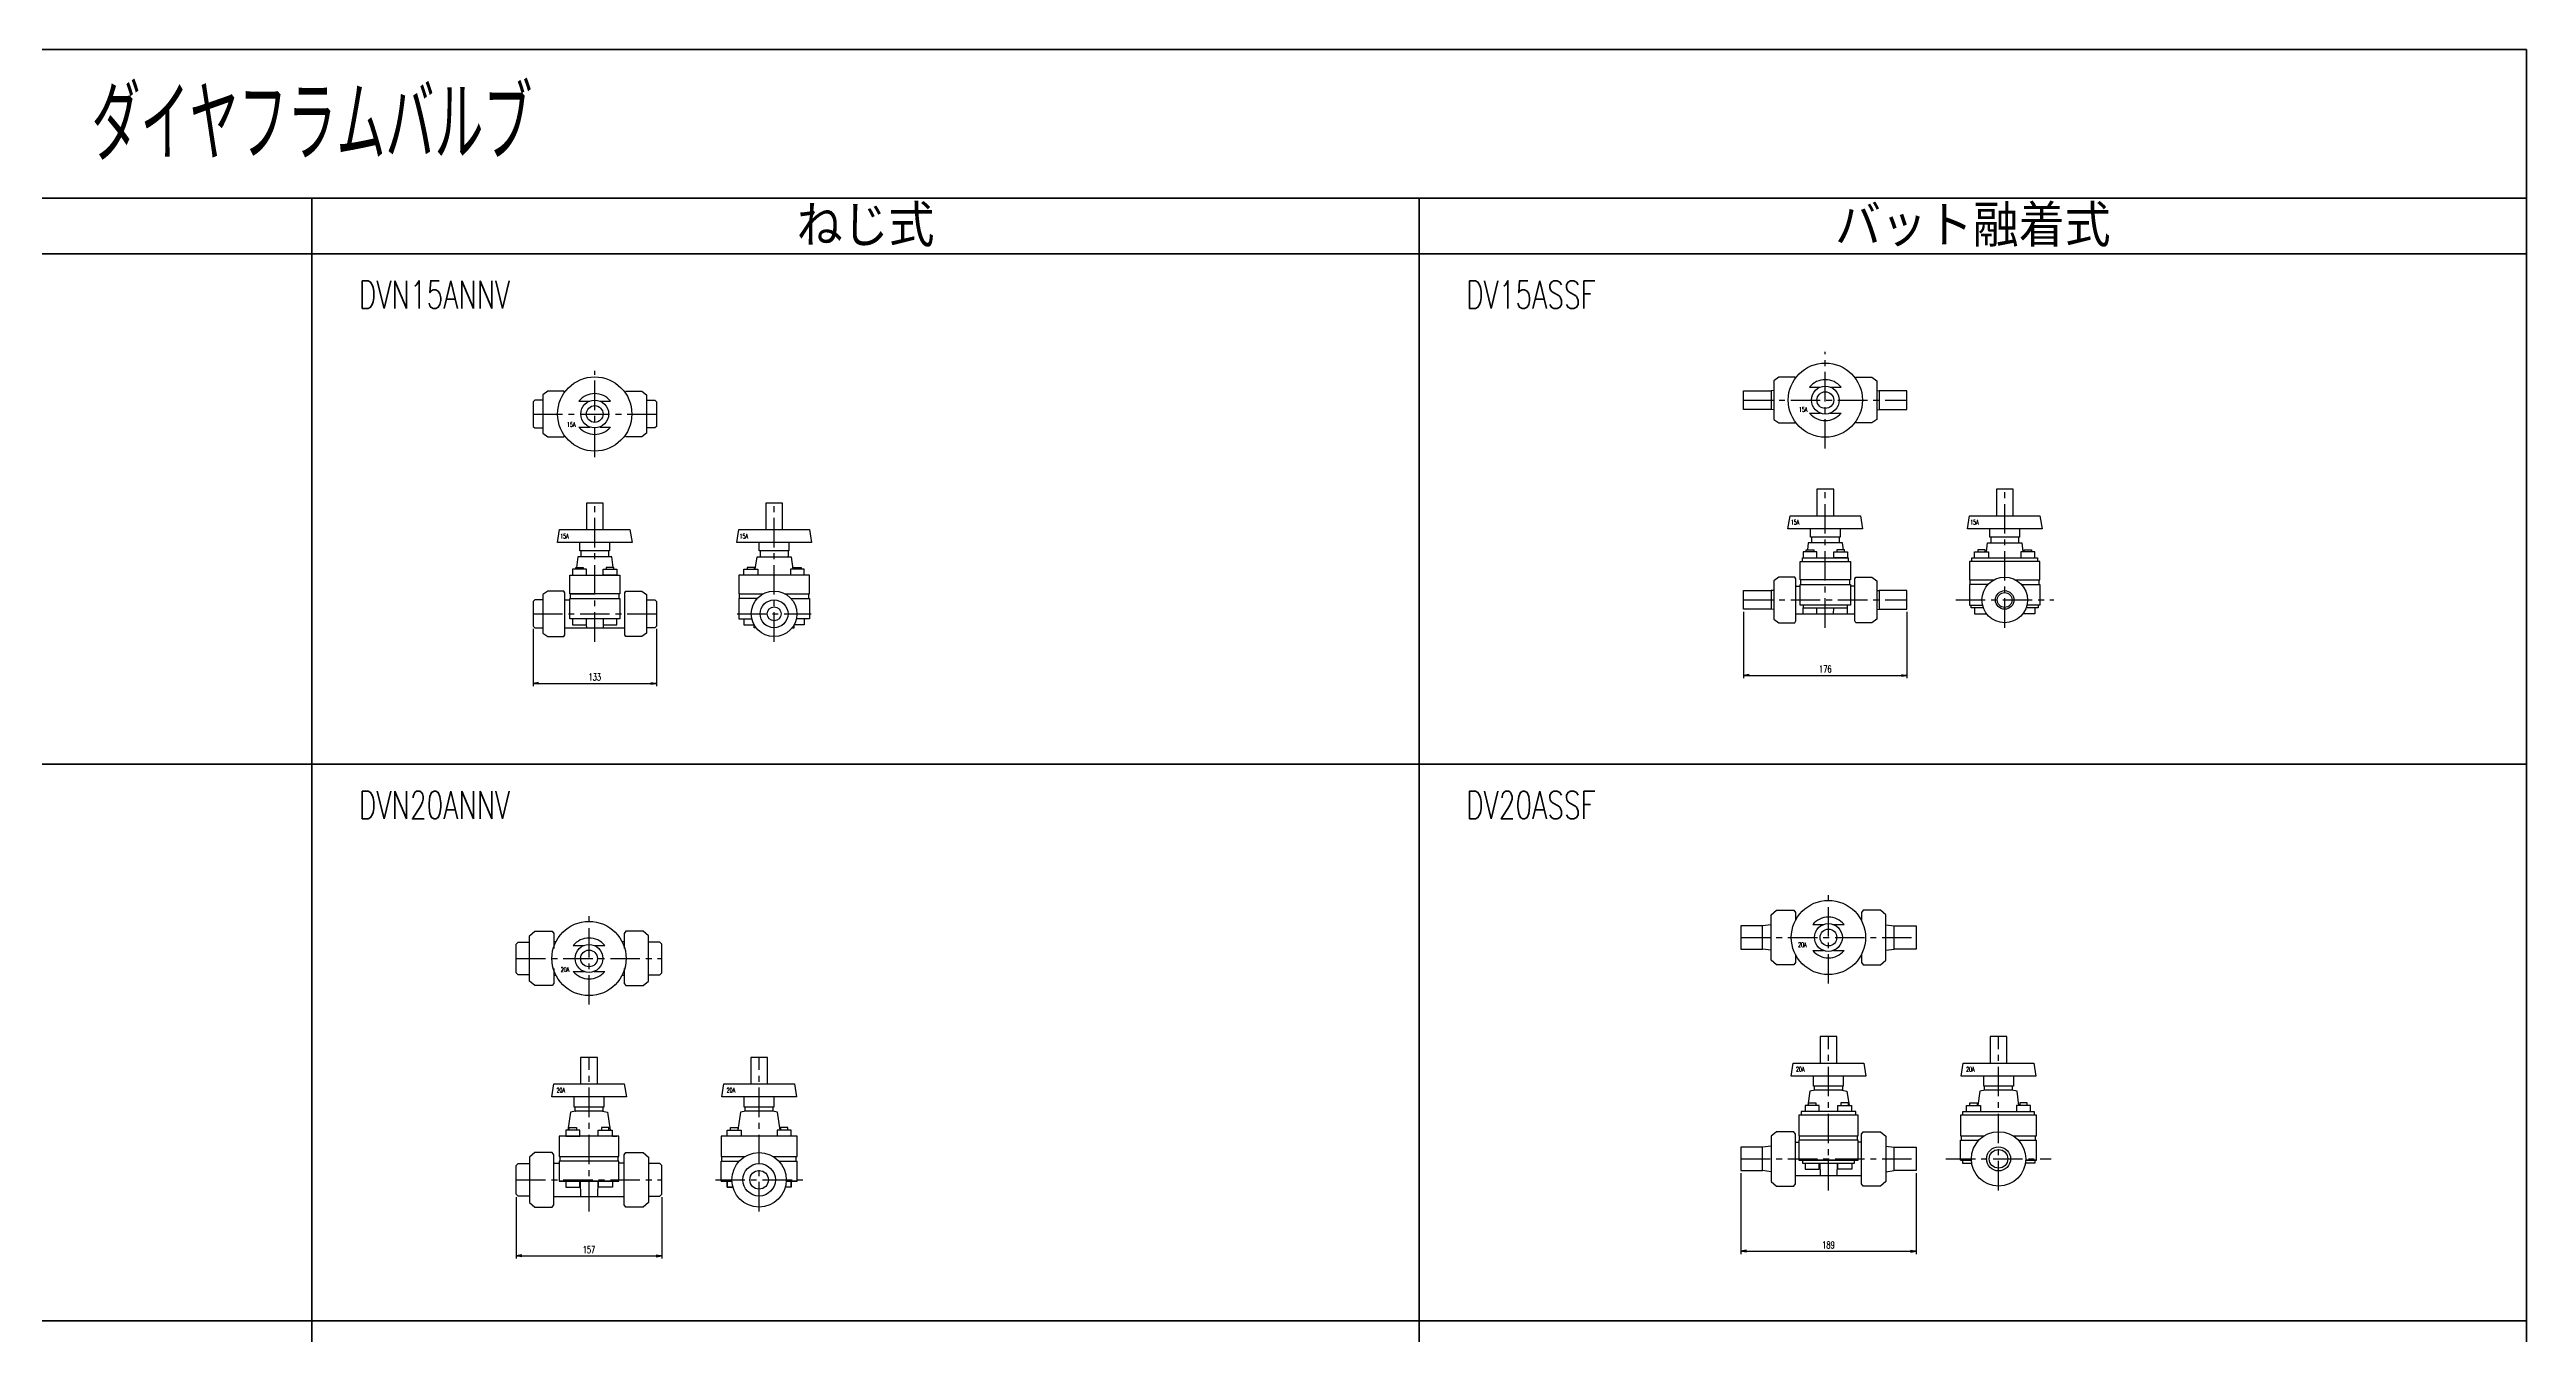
# Model space of a CAD drawing. Header units: millimetres. Extents: x 1711 to 90196, y -23291 to 8516.
# Drawn here: x 30897 to 33566, y -12958 to -11574 of the extents above; entities that cross this region are included whole.
import ezdxf

# ---------------------------------------------------------------- set-up
doc = ezdxf.new("R2010")
doc.units = ezdxf.units.MM
doc.header["$PDMODE"] = 35
doc.linetypes.add('CENTER', pattern=[50.8, 31.75, -6.35, 6.35, -6.35])
for name, color, linetype in [('CEN', 2, 'CENTER'), ('寸法', 2, 'Continuous'), ('配管-CVP', 4, 'Continuous')]:
    doc.layers.add(name, color=color, linetype=linetype)
doc.layers.add('line', color=153, linetype='Continuous', lineweight=50)
doc.styles.add('kpk', font='romans.shx', dxfattribs={"width": 0.7, "bigfont": 'extfont2.shx'})
doc.styles.get("Standard").update_dxf_attribs({"font": 'romans.shx', "bigfont": 'extfont.shx'})
doc.dimstyles.new('KPK-3', dxfattribs={"dimscale": 3, "dimtxt": 2.5, "dimasz": 2, "dimexe": 1, "dimexo": 1, "dimgap": 1, "dimtad": 3, "dimdec": 1, "dimdsep": 46, "dimtxsty": 'kpk', "dimblk": 'OPEN', "dimcen": 2.5, "dimclrd": 2, "dimclre": 2, "dimclrt": 4, "dimadec": 1, "dimazin": 2, "dimtfac": 1, "dimtdec": 1, "dimtmove": 0, "dimatfit": 2, "dimldrblk": 'OPEN', "dimfxl": 0, "dimlwd": -1, "dimlwe": -1, "dimarcsym": 0})

# ---------------------------------------------------------------- blocks, each defined once
blk = doc.blocks.new('_Open')
at = {"color": 0, "linetype": 'ByBlock', "lineweight": -2}
for p, q in [((-1, 0.17), (0, 0)), ((-1, -0.17), (0, 0)), ((0, 0), (-1, 0))]:
    blk.add_line(p, q, dxfattribs=at)
blk = doc.blocks.new('*D3070')
at = {"layer": 'Defpoints', "color": 0, "transparency": 16777216}
for p in [(31417.8, -12195), (31550.8, -12195), (31550.8, -12256.6)]:
    blk.add_point(p, dxfattribs=at)
at = {"layer": '寸法', "color": 2, "transparency": 16777216}
for p, q in [((31417.8, -12198), (31417.8, -12259.6)), ((31550.8, -12198), (31550.8, -12259.6)), ((31423.8, -12256.6), (31544.8, -12256.6))]:
    blk.add_line(p, q, dxfattribs=at)
at = {"layer": '寸法', "color": 2, "transparency": 16777216, "xscale": 6, "yscale": 6, "zscale": 6, "rotation": 180}
blk.add_blockref('_Open', (31417.8, -12256.6), dxfattribs=at)
at = {"layer": '寸法', "color": 2, "transparency": 16777216, "xscale": 6, "yscale": 6, "zscale": 6}
blk.add_blockref('_Open', (31550.8, -12256.6), dxfattribs=at)
at = {"layer": '寸法', "color": 4, "transparency": 16777216, "insert": (31484.3, -12249.9), "char_height": 7.5, "attachment_point": 5, "style": 'kpk', "bg_fill": 3, "box_fill_scale": 1.1, "bg_fill_color": 256, "bg_fill_true_color": 13158600, "bg_fill_transparency": 0}
blk.add_mtext('133', dxfattribs=at)
blk = doc.blocks.new('*D3071')
at = {"layer": 'Defpoints', "color": 0, "transparency": 16777216}
for p in [(31399.6, -12807.1), (31556.6, -12807.1), (31556.6, -12873.5)]:
    blk.add_point(p, dxfattribs=at)
at = {"layer": '寸法', "color": 2, "transparency": 16777216}
for p, q in [((31399.6, -12810.1), (31399.6, -12876.5)), ((31556.6, -12810.1), (31556.6, -12876.5)), ((31405.6, -12873.5), (31550.6, -12873.5))]:
    blk.add_line(p, q, dxfattribs=at)
at = {"layer": '寸法', "color": 2, "transparency": 16777216, "xscale": 6, "yscale": 6, "zscale": 6, "rotation": 180}
blk.add_blockref('_Open', (31399.6, -12873.5), dxfattribs=at)
at = {"layer": '寸法', "color": 2, "transparency": 16777216, "xscale": 6, "yscale": 6, "zscale": 6}
blk.add_blockref('_Open', (31556.6, -12873.5), dxfattribs=at)
at = {"layer": '寸法', "color": 4, "transparency": 16777216, "insert": (31478.1, -12866.8), "char_height": 7.5, "attachment_point": 5, "style": 'kpk', "bg_fill": 3, "box_fill_scale": 1.1, "bg_fill_color": 256, "bg_fill_true_color": 13158600, "bg_fill_transparency": 0}
blk.add_mtext('157', dxfattribs=at)
blk = doc.blocks.new('*D3010')
at = {"layer": 'Defpoints', "color": 0, "transparency": 16777216}
for p in [(32722.5, -12176.7), (32898.5, -12176.7), (32898.5, -12248)]:
    blk.add_point(p, dxfattribs=at)
at = {"layer": '寸法', "color": 2, "transparency": 16777216}
for p, q in [((32722.5, -12179.7), (32722.5, -12251)), ((32898.5, -12179.7), (32898.5, -12251)), ((32728.5, -12248), (32892.5, -12248))]:
    blk.add_line(p, q, dxfattribs=at)
at = {"layer": '寸法', "color": 2, "transparency": 16777216, "xscale": 6, "yscale": 6, "zscale": 6, "rotation": 180}
blk.add_blockref('_Open', (32722.5, -12248), dxfattribs=at)
at = {"layer": '寸法', "color": 2, "transparency": 16777216, "xscale": 6, "yscale": 6, "zscale": 6}
blk.add_blockref('_Open', (32898.5, -12248), dxfattribs=at)
at = {"layer": '寸法', "color": 4, "transparency": 16777216, "insert": (32810.5, -12241.2), "char_height": 7.5, "attachment_point": 5, "style": 'kpk', "bg_fill": 3, "box_fill_scale": 1.1, "bg_fill_color": 256, "bg_fill_true_color": 13158600, "bg_fill_transparency": 0}
blk.add_mtext('176', dxfattribs=at)
blk = doc.blocks.new('*D3011')
at = {"layer": 'Defpoints', "color": 0, "transparency": 16777216}
for p in [(32719.4, -12781.5), (32908.4, -12781.5), (32908.4, -12868.5)]:
    blk.add_point(p, dxfattribs=at)
at = {"layer": '寸法', "color": 2, "transparency": 16777216}
for p, q in [((32719.4, -12784.5), (32719.4, -12871.5)), ((32908.4, -12784.5), (32908.4, -12871.5)), ((32725.4, -12868.5), (32902.4, -12868.5))]:
    blk.add_line(p, q, dxfattribs=at)
at = {"layer": '寸法', "color": 2, "transparency": 16777216, "xscale": 6, "yscale": 6, "zscale": 6, "rotation": 180}
blk.add_blockref('_Open', (32719.4, -12868.5), dxfattribs=at)
at = {"layer": '寸法', "color": 2, "transparency": 16777216, "xscale": 6, "yscale": 6, "zscale": 6}
blk.add_blockref('_Open', (32908.4, -12868.5), dxfattribs=at)
at = {"layer": '寸法', "color": 4, "transparency": 16777216, "insert": (32813.9, -12861.7), "char_height": 7.5, "attachment_point": 5, "style": 'kpk', "bg_fill": 3, "box_fill_scale": 1.1, "bg_fill_color": 256, "bg_fill_true_color": 13158600, "bg_fill_transparency": 0}
blk.add_mtext('189', dxfattribs=at)
blk = doc.blocks.new('A$C6bc3108f')
at = {"layer": 'line'}
for p, q in [((60, -160), (4833.4, -160)), ((2446.7, -160), (2446.7, -9920)), ((3640, -160), (3640, -9920)), ((0, -220), (4833.4, -220)), ((0, -770), (4833.4, -770)), ((0, -1370), (4833.4, -1370))]:
    blk.add_line(p, q, dxfattribs=at)
blk.add_lwpolyline([(0, 0), (4833.4, 0), (4833.4, -9920), (0, -9920), (0, 0), (60, -220)], dxfattribs=at)
for s, insert, char_height, attachment_point in [('{\\W0.6;ダイヤフラムバルブ}', (2446.7, -80), 80, 5), ('ねじ式', (3043.4, -190), 45, 5), ('バット融着式', (4236.7, -190), 45, 5), ('{\\W0.7;DVN15ANNV}', (2497.4, -264.1), 30, 4), ('{\\W0.7;DV15ASSF}', (3690.7, -264.1), 30, 4), ('{\\W0.7;DVN20ANNV}', (2497.4, -814.1), 30, 4), ('{\\W0.7;DV20ASSF}', (3690.7, -814.1), 30, 4)]:
    blk.add_mtext(s, dxfattribs=dict(at, insert=insert, char_height=char_height, attachment_point=attachment_point))

msp = doc.modelspace()

# ---------------------------------------------------------------- linework, layer by layer
at = {"layer": 'CEN'}
for p, q in [((32810.5208, -12003.541), (32810.5208, -11899.241)), ((31484.2714, -12012.9075), (31484.2714, -11919.8075)), ((32722.5208, -11951.391), (32898.5208, -11951.391)), ((31417.7714, -11966.3575), (31550.7714, -11966.3575)), ((31484.2714, -12211.6732), (31484.2714, -12062.6732)), ((31677.5974, -12211.6732), (31677.5974, -12062.6732)), ((32810.5208, -12196.7068), (32810.5208, -12047.7068)), ((33003.8469, -12196.7068), (33003.8469, -12047.7068)), ((32722.5208, -12166.7068), (32898.5208, -12166.7068)), ((32951.0469, -12166.7068), (33056.6469, -12166.7068)), ((31417.7714, -12181.6732), (31550.7714, -12181.6732)), ((31637.6974, -12181.6732), (31717.4974, -12181.6732)), ((32813.8893, -12580.1937), (32813.8893, -12480.7137)), ((31478.109, -12602.7793), (31478.109, -12503.2993)), ((32719.3893, -12530.4537), (32908.3893, -12530.4537)), ((31399.609, -12553.0393), (31556.609, -12553.0393)), ((32813.8893, -12802.9985), (32813.8893, -12637.1985)), ((32997.2153, -12802.9985), (32997.2153, -12637.1985)), ((31478.109, -12825.5841), (31478.109, -12659.7841)), ((31661.4351, -12825.5841), (31661.4351, -12659.7841)), ((32719.3893, -12768.9985), (32908.3893, -12768.9985)), ((32940.5153, -12768.9985), (33053.9153, -12768.9985)), ((31399.609, -12791.5841), (31556.609, -12791.5841)), ((31614.3351, -12791.5841), (31708.5351, -12791.5841))]:
    msp.add_line(p, q, dxfattribs=at)
at = {"layer": '配管-CVP', "color": 0, "linetype": 'ByBlock'}
for p, q in [((31467.3008, -11952.3575), (31478.8862, -11952.3575)), ((31489.6565, -11952.3575), (31501.2419, -11952.3575)), ((32755.0457, -11941.0593), (32752.3208, -11941.391)), ((32793.5503, -11937.391), (32805.1357, -11937.391)), ((32815.906, -11937.391), (32827.4914, -11937.391)), ((32865.9959, -11941.0593), (32868.7208, -11941.391)), ((31467.3008, -11980.3575), (31478.8862, -11980.3575)), ((31489.6565, -11980.3575), (31501.2419, -11980.3575)), ((32755.0457, -11961.7227), (32752.3208, -11961.391)), ((32793.5503, -11965.391), (32805.1357, -11965.391)), ((32815.906, -11965.391), (32827.4914, -11965.391)), ((32865.9959, -11961.7227), (32868.7208, -11961.391)), ((31469.2714, -12113.8732), (31469.2714, -12120.1732)), ((31499.2714, -12113.8732), (31499.2714, -12120.1732)), ((31662.5974, -12113.8732), (31662.5974, -12120.1732)), ((31692.5974, -12113.8732), (31692.5974, -12120.1732)), ((32795.5208, -12098.9068), (32795.5208, -12105.2068)), ((32825.5208, -12098.9068), (32825.5208, -12105.2068)), ((32988.8469, -12098.9068), (32988.8469, -12105.2068)), ((33018.8469, -12098.9068), (33018.8469, -12105.2068)), ((32784.2708, -12150.2068), (32784.2708, -12145.2068)), ((32836.7708, -12150.2068), (32836.7708, -12145.2068)), ((32966.5969, -12150.2068), (32966.5969, -12145.2068)), ((33041.0969, -12150.2068), (33041.0969, -12145.2068)), ((31451.8963, -12166.6732), (31457.2714, -12166.6732)), ((31510.5214, -12165.1732), (31510.5214, -12160.1732)), ((31640.3474, -12165.1732), (31640.3474, -12160.1732)), ((31714.8474, -12165.1732), (31714.8474, -12160.1732)), ((32755.0457, -12156.375), (32752.3208, -12156.7068)), ((32778.6457, -12151.7068), (32783.5208, -12151.7068)), ((32842.3959, -12151.7068), (32837.5208, -12151.7068)), ((32865.9959, -12156.375), (32868.7208, -12156.7068)), ((31451.8963, -12196.6732), (31516.6465, -12196.6732)), ((31475.138, -12193.6732), (31475.2714, -12196.6732)), ((31493.4047, -12193.6732), (31493.2714, -12196.6732)), ((32755.0457, -12177.0385), (32752.3208, -12176.7068)), ((32778.6457, -12181.7068), (32842.3959, -12181.7068)), ((32786.5193, -12181.7068), (32786.5208, -12175.2068)), ((32801.5224, -12181.7068), (32801.5208, -12175.2068)), ((32819.5193, -12181.7068), (32819.5208, -12175.2068)), ((32834.5224, -12181.7068), (32834.5208, -12175.2068)), ((32865.9959, -12177.0385), (32868.7208, -12176.7068)), ((33036.3469, -12181.7068), (33023.3445, -12181.7068)), ((33036.3469, -12175.2068), (33036.3469, -12181.7068)), ((32752.1561, -12516.653), (32742.8893, -12517.9537)), ((32796.9187, -12516.4537), (32808.5041, -12516.4537)), ((32819.2745, -12516.4537), (32830.8599, -12516.4537)), ((32875.6225, -12516.653), (32884.8893, -12517.9537)), ((31442.8879, -12535.0393), (31440.0758, -12535.0393)), ((31461.1385, -12539.0393), (31472.7239, -12539.0393)), ((31483.4942, -12539.0393), (31495.0796, -12539.0393)), ((31516.1422, -12535.0393), (31513.3302, -12535.0393)), ((32752.1561, -12544.2545), (32742.8893, -12542.9537)), ((32796.9187, -12544.4537), (32808.5041, -12544.4537)), ((32819.2745, -12544.4537), (32830.8599, -12544.4537)), ((32875.6225, -12544.2545), (32884.8893, -12542.9537)), ((31440.0758, -12571.0393), (31442.8879, -12571.0393)), ((31461.1385, -12567.0393), (31472.7239, -12567.0393)), ((31483.4942, -12567.0393), (31495.0796, -12567.0393)), ((31513.3302, -12571.0393), (31516.1422, -12571.0393)), ((32982.2153, -12694.9985), (32982.2153, -12690.6985)), ((33012.2153, -12694.9985), (33012.2153, -12690.6985)), ((31646.4351, -12717.5841), (31646.4351, -12713.2841)), ((31676.4351, -12717.5841), (31676.4351, -12713.2841)), ((31503.3578, -12744.5841), (31508.109, -12744.5841)), ((32752.1561, -12755.1978), (32742.8893, -12756.4985)), ((32778.3561, -12750.9985), (32781.8893, -12750.9985)), ((32782.6393, -12748.9985), (32782.6393, -12743.9985)), ((32845.1393, -12748.9985), (32845.1393, -12743.9985)), ((32849.4225, -12750.9985), (32845.8893, -12750.9985)), ((32875.6225, -12755.1978), (32884.8893, -12756.4985)), ((32956.2153, -12748.9985), (32975.8029, -12748.9985)), ((32956.2153, -12770.4985), (32956.2153, -12748.9985)), ((32957.2153, -12748.9985), (32957.2153, -12743.9985)), ((33018.6277, -12748.9985), (33038.2153, -12748.9985)), ((33037.2153, -12748.9985), (33037.2153, -12743.9985)), ((33038.2153, -12770.4985), (33038.2153, -12748.9985)), ((31440.0758, -12773.5841), (31446.109, -12773.5841)), ((31446.859, -12771.5841), (31446.859, -12766.5841)), ((31509.359, -12771.5841), (31509.359, -12766.5841)), ((31516.1422, -12773.5841), (31510.109, -12773.5841)), ((31620.4351, -12771.5841), (31640.0227, -12771.5841)), ((31620.4351, -12793.0841), (31620.4351, -12771.5841)), ((31621.4351, -12771.5841), (31621.4351, -12766.5841)), ((31682.8474, -12771.5841), (31702.4351, -12771.5841)), ((31701.4351, -12771.5841), (31701.4351, -12766.5841)), ((31702.4351, -12793.0841), (31702.4351, -12771.5841)), ((32752.1561, -12782.7992), (32742.8893, -12781.4985)), ((32804.4802, -12773.4985), (32804.8893, -12786.9985)), ((32823.2984, -12773.4985), (32822.8893, -12786.9985)), ((32875.6225, -12782.7992), (32884.8893, -12781.4985)), ((31440.0758, -12809.5841), (31516.1422, -12809.5841)), ((31468.609, -12793.0841), (31469.109, -12809.5841)), ((31487.609, -12793.0841), (31487.109, -12809.5841)), ((31695.9351, -12799.5841), (31689.8866, -12799.5841)), ((32778.3561, -12786.9985), (32849.4225, -12786.9985))]:
    msp.add_line(p, q, dxfattribs=at)
for points in [[(32778.1779, -11927.8553), (32777.6457, -11926.791), (32760.3323, -11926.791), (32755.0457, -11930.641), (32755.0457, -11972.141), (32760.3323, -11975.991), (32777.6457, -11975.991), (32778.1779, -11974.9268)], [(32842.8638, -11927.8553), (32843.3959, -11926.791), (32860.7094, -11926.791), (32865.9959, -11930.641), (32865.9959, -11972.141), (32860.7094, -11975.991), (32843.3959, -11975.991), (32842.8638, -11974.9268)], [(31428.2963, -11951.3575), (31419.5928, -11951.3575), (31417.7714, -11953.0575), (31417.7714, -11979.6575), (31419.5928, -11981.3575), (31428.2963, -11981.3575)], [(31451.6336, -11943.2322), (31450.8963, -11941.7575), (31433.5828, -11941.7575), (31428.2963, -11945.6075), (31428.2963, -11987.1075), (31433.5828, -11990.9575), (31450.8963, -11990.9575), (31451.6336, -11989.4828)], [(31516.9091, -11943.2322), (31517.6465, -11941.7575), (31534.9599, -11941.7575), (31540.2465, -11945.6075), (31540.2465, -11987.1075), (31534.9599, -11990.9575), (31517.6465, -11990.9575), (31516.9091, -11989.4828)], [(31540.2465, -11951.3575), (31548.9499, -11951.3575), (31550.7714, -11953.0575), (31550.7714, -11979.6575), (31548.9499, -11981.3575), (31540.2465, -11981.3575)], [(31493.2714, -12090.8732), (31493.2714, -12062.3732), (31475.2714, -12062.3732), (31475.2714, -12090.8732)], [(31686.5974, -12090.8732), (31686.5974, -12062.3732), (31668.5974, -12062.3732), (31668.5974, -12090.8732)], [(32819.5208, -12075.9068), (32819.5208, -12047.4068), (32801.5208, -12047.4068), (32801.5208, -12075.9068)], [(33012.8469, -12075.9068), (33012.8469, -12047.4068), (32994.8469, -12047.4068), (32994.8469, -12075.9068)], [(32826.5208, -12089.9068), (32826.5208, -12098.9068), (32794.5208, -12098.9068), (32794.5208, -12089.9068)], [(33019.8469, -12089.9068), (33019.8469, -12098.9068), (32987.8469, -12098.9068), (32987.8469, -12089.9068)], [(31500.2714, -12104.8732), (31500.2714, -12113.8732), (31468.2714, -12113.8732), (31468.2714, -12104.8732)], [(31693.5974, -12104.8732), (31693.5974, -12113.8732), (31661.5974, -12113.8732), (31661.5974, -12104.8732)], [(32790.0208, -12114.7068), (32790.0208, -12112.7068), (32798.0208, -12112.7068), (32798.0208, -12114.7068)], [(32829.9619, -12112.7068), (32828.8893, -12105.2068), (32792.1524, -12105.2068), (32791.2171, -12112.7068)], [(32831.0208, -12114.7068), (32831.0208, -12112.7068), (32823.0208, -12112.7068), (32823.0208, -12114.7068)], [(32971.3469, -12121.2067), (32971.3469, -12114.7068), (32986.3469, -12114.7068), (32986.3469, -12121.2068)], [(32982.8469, -12114.7068), (32982.8469, -12112.7068), (32974.8469, -12112.7068), (32974.8469, -12114.7068)], [(32984.1358, -12114.7068), (32985.4784, -12105.2068), (33022.2153, -12105.2068), (33023.5579, -12114.7068)], [(33036.3469, -12121.2067), (33036.3469, -12114.7068), (33021.3469, -12114.7068), (33021.3469, -12121.2068)], [(33024.8469, -12114.7068), (33024.8469, -12112.7068), (33032.8469, -12112.7068), (33032.8469, -12114.7068)], [(31463.7714, -12133.6732), (31463.7714, -12131.6732), (31471.7714, -12131.6732), (31471.7714, -12133.6732)], [(31504.2845, -12131.6732), (31502.6398, -12120.1732), (31465.9029, -12120.1732), (31464.4687, -12131.6732)], [(31504.7714, -12133.6732), (31504.7714, -12131.6732), (31496.7714, -12131.6732), (31496.7714, -12133.6732)], [(31689.5519, -12160.1732), (31715.5974, -12160.1732), (31715.5974, -12140.1732), (31639.5974, -12140.1732), (31639.5974, -12160.1732), (31665.6429, -12160.1732)], [(31645.0974, -12140.1732), (31645.0974, -12133.6732), (31660.0974, -12133.6732), (31660.0974, -12140.1732)], [(31656.5974, -12133.6732), (31656.5974, -12131.6732), (31648.5974, -12131.6732), (31648.5974, -12133.6732)], [(31657.3211, -12133.6732), (31659.229, -12120.1732), (31695.9658, -12120.1732), (31697.8737, -12133.6732)], [(31710.0974, -12140.1732), (31710.0974, -12133.6732), (31695.0974, -12133.6732), (31695.0974, -12140.1732)], [(31698.5974, -12133.6732), (31698.5974, -12131.6732), (31706.5974, -12131.6732), (31706.5974, -12133.6732)], [(32785.7708, -12125.2068), (32785.7708, -12121.2068), (32835.2708, -12121.2068), (32835.2708, -12125.2068)], [(33015.8014, -12145.2068), (33041.8469, -12145.2068), (33041.8469, -12125.2068), (32965.8469, -12125.2068), (32965.8469, -12145.2068), (32991.8924, -12145.2068)], [(32968.3469, -12125.2068), (32968.3469, -12121.2068), (33039.3469, -12121.2068), (33039.3469, -12125.2068)], [(31458.0214, -12165.1732), (31458.0214, -12160.1732), (31484.2714, -12160.1732)], [(31659.3516, -12165.1732), (31639.5974, -12165.1732), (31639.5974, -12187.1732), (31653.6201, -12187.1732)], [(31695.8432, -12165.1732), (31715.5974, -12165.1732), (31715.5974, -12187.1732), (31701.5747, -12187.1732)], [(32985.601, -12150.2068), (32965.8469, -12150.2068), (32965.8469, -12172.2068), (32979.8696, -12172.2068)], [(32980.762, -12175.2068), (32967.8469, -12175.2068), (32967.8469, -12172.2068)], [(33022.0927, -12150.2068), (33041.8469, -12150.2068), (33041.8469, -12172.2068), (33027.8241, -12172.2068)], [(33039.8469, -12172.2068), (33039.8469, -12175.2068), (33026.9317, -12175.2068)], [(31645.0974, -12187.1732), (31645.0974, -12193.6732), (31655.5937, -12193.6732)], [(31658.0997, -12196.6732), (31656.0974, -12196.6732), (31656.0974, -12194.6277)], [(31697.0951, -12196.6732), (31699.0974, -12196.6732), (31699.0974, -12194.6277)], [(31710.0974, -12187.1732), (31710.0974, -12193.6732), (31699.601, -12193.6732)], [(32971.3469, -12175.2068), (32971.3469, -12181.7068), (32984.3492, -12181.7068)], [(32778.3561, -12548.822), (32778.3561, -12557.2537), (32776.5561, -12559.7537), (32757.9608, -12559.7537), (32752.1561, -12554.9537), (32752.1561, -12505.9537), (32757.9608, -12501.1537), (32776.5561, -12501.1537), (32778.3561, -12503.6537), (32778.3561, -12512.0855)], [(32849.4225, -12548.822), (32849.4225, -12557.2537), (32851.2225, -12559.7537), (32869.8178, -12559.7537), (32875.6225, -12554.9537), (32875.6225, -12505.9537), (32869.8178, -12501.1537), (32851.2225, -12501.1537), (32849.4225, -12503.6537), (32849.4225, -12512.0855)], [(31413.8758, -12570.5393), (31401.7267, -12570.5393), (31399.609, -12568.5393), (31399.609, -12537.5393), (31401.7267, -12535.5393), (31413.8758, -12535.5393)], [(31440.0758, -12563.7721), (31440.0758, -12579.8393), (31438.2758, -12582.3393), (31419.6805, -12582.3393), (31413.8758, -12577.5393), (31413.8758, -12528.5393), (31419.6805, -12523.7393), (31438.2758, -12523.7393), (31440.0758, -12526.2393), (31440.0758, -12542.3065)], [(31516.1422, -12563.7721), (31516.1422, -12579.8393), (31517.9422, -12582.3393), (31536.5376, -12582.3393), (31542.3422, -12577.5393), (31542.3422, -12528.5393), (31536.5376, -12523.7393), (31517.9422, -12523.7393), (31516.1422, -12526.2393), (31516.1422, -12542.3065)], [(31542.3422, -12570.5393), (31554.4914, -12570.5393), (31556.609, -12568.5393), (31556.609, -12537.5393), (31554.4914, -12535.5393), (31542.3422, -12535.5393)], [(32822.8893, -12665.6985), (32822.8893, -12637.1985), (32804.8893, -12637.1985), (32804.8893, -12665.6985)], [(33006.2153, -12665.6985), (33006.2153, -12637.1985), (32988.2153, -12637.1985), (32988.2153, -12665.6985)], [(31487.109, -12688.4482), (31487.109, -12659.7841), (31469.109, -12659.7841), (31469.109, -12688.2841)], [(31670.4351, -12688.4482), (31670.4351, -12659.7841), (31652.4351, -12659.7841), (31652.4351, -12688.2841)], [(32829.8893, -12679.6985), (32829.8893, -12690.6985), (32797.8893, -12690.6985), (32797.8893, -12679.6985)], [(33013.2153, -12679.6985), (33013.2153, -12690.6985), (32981.2153, -12690.6985), (32981.2153, -12679.6985)], [(31494.109, -12702.2841), (31494.109, -12713.2841), (31462.109, -12713.2841), (31462.109, -12702.2841)], [(31677.4351, -12702.2841), (31677.4351, -12713.2841), (31645.4351, -12713.2841), (31645.4351, -12702.2841)], [(32799.4255, -12695.0139), (32793.8893, -12695.9985), (32791.6958, -12711.4985)], [(32828.8893, -12690.6985), (32828.8893, -12694.9985), (32798.8893, -12694.9985), (32798.8893, -12690.6985)], [(32828.2662, -12694.9985), (32833.8893, -12695.9985), (32836.0828, -12711.4985)], [(33019.2377, -12711.4985), (33017.2153, -12695.9985), (33011.5922, -12694.9985), (32982.8384, -12694.9985), (32977.2153, -12695.9985), (32975.0218, -12711.4985)], [(31463.6453, -12717.5995), (31458.109, -12718.5841), (31455.3494, -12738.0841)], [(31493.109, -12713.2841), (31493.109, -12717.5841), (31463.109, -12717.5841), (31463.109, -12713.2841)], [(31492.4859, -12717.5841), (31498.109, -12718.5841), (31500.8686, -12738.0841)], [(31683.9793, -12738.0841), (31681.4351, -12718.5841), (31675.8119, -12717.5841), (31647.0582, -12717.5841), (31641.4351, -12718.5841), (31638.6754, -12738.0841)], [(32843.3893, -12721.9985), (32843.3893, -12717.9985), (32784.3893, -12717.9985), (32784.3893, -12721.9985)], [(32803.8893, -12717.9985), (32803.8893, -12711.4985), (32788.8893, -12711.4985), (32788.8893, -12717.9985)], [(32792.3893, -12711.4985), (32792.3893, -12708.6985), (32800.3893, -12708.6985), (32800.3893, -12711.4985)], [(32823.8893, -12717.9985), (32823.8893, -12711.4985), (32838.8893, -12711.4985), (32838.8893, -12717.9985)], [(32835.3893, -12711.4985), (32835.3893, -12708.6985), (32827.3893, -12708.6985), (32827.3893, -12711.4985)], [(33012.4957, -12743.9985), (33038.2153, -12743.9985), (33038.2153, -12721.9985), (32956.2153, -12721.9985), (32956.2153, -12743.9985), (32981.9349, -12743.9985)], [(32958.7153, -12721.9985), (32958.7153, -12717.9985), (33035.7153, -12717.9985), (33035.7153, -12721.9985)], [(32962.7153, -12717.9985), (32962.7153, -12711.4985), (32977.7153, -12711.4985), (32977.7153, -12717.9985)], [(32966.2153, -12711.4985), (32966.2153, -12708.6985), (32974.2153, -12708.6985), (32974.2153, -12711.4985)], [(33031.7153, -12717.9985), (33031.7153, -12711.4985), (33016.7153, -12711.4985), (33016.7153, -12717.9985)], [(33028.2153, -12711.4985), (33028.2153, -12708.6985), (33020.2153, -12708.6985), (33020.2153, -12711.4985)], [(31456.609, -12738.0841), (31456.609, -12735.2841), (31464.609, -12735.2841), (31464.609, -12738.0841)], [(31499.609, -12738.0841), (31499.609, -12735.2841), (31491.609, -12735.2841), (31491.609, -12738.0841)], [(31676.7154, -12766.5841), (31702.4351, -12766.5841), (31702.4351, -12744.5841), (31620.4351, -12744.5841), (31620.4351, -12766.5841), (31646.1547, -12766.5841)], [(31626.9351, -12744.584), (31626.935, -12738.0841), (31641.9351, -12738.0841), (31641.9351, -12744.584)], [(31630.4351, -12738.0841), (31630.4351, -12735.2841), (31638.4351, -12735.2841), (31638.4351, -12738.0841)], [(31695.9351, -12744.584), (31695.9351, -12738.0841), (31680.935, -12738.0841), (31680.9351, -12744.584)], [(31692.4351, -12738.0841), (31692.4351, -12735.2841), (31684.4351, -12735.2841), (31684.4351, -12738.0841)], [(31510.109, -12793.0841), (31446.109, -12793.0841), (31510.109, -12793.0841), (31510.109, -12771.5841), (31446.109, -12771.5841), (31446.109, -12793.0841)], [(32958.2153, -12770.4985), (32958.2153, -12773.4985), (32968.2629, -12773.4985)], [(33036.2153, -12770.4985), (33036.2153, -12773.4985), (33026.1677, -12773.4985)]]:
    msp.add_lwpolyline(points, dxfattribs=at)
for points in [[(32752.3208, -11941.391), (32752.3208, -11961.391), (32722.5208, -11961.391), (32722.5208, -11941.391)], [(32868.7208, -11941.391), (32868.7208, -11961.391), (32898.5208, -11961.391), (32898.5208, -11941.391)], [(31524.5114, -12104.8732), (31444.0314, -12104.8732), (31446.2714, -12090.8732), (31522.2714, -12090.8732)], [(31717.8374, -12104.8732), (31637.3574, -12104.8732), (31639.5974, -12090.8732), (31715.5974, -12090.8732)], [(32850.7608, -12089.9068), (32770.2808, -12089.9068), (32772.5208, -12075.9068), (32848.5208, -12075.9068)], [(33044.0869, -12089.9068), (32963.6069, -12089.9068), (32965.8469, -12075.9068), (33041.8469, -12075.9068)], [(32786.5208, -12114.7068), (32786.5208, -12121.2068), (32801.5208, -12121.2067), (32801.5208, -12114.7068)], [(32834.5208, -12114.7068), (32834.5208, -12121.2068), (32819.5208, -12121.2067), (32819.5208, -12114.7068)], [(31511.2714, -12160.1732), (31457.2714, -12160.1732), (31457.2714, -12140.1732), (31511.2714, -12140.1732)], [(31460.2714, -12133.6732), (31460.2714, -12140.1732), (31475.2714, -12140.1732), (31475.2714, -12133.6732)], [(31508.2714, -12133.6732), (31508.2714, -12140.1732), (31493.2714, -12140.1732), (31493.2714, -12133.6732)], [(32837.5208, -12145.2068), (32783.5208, -12145.2068), (32783.5208, -12125.2068), (32837.5208, -12125.2068)], [(32719.3893, -12542.9537), (32742.8893, -12542.9537), (32742.8893, -12517.9537), (32719.3893, -12517.9537)], [(32908.3893, -12542.9537), (32884.8893, -12542.9537), (32884.8893, -12517.9537), (32908.3893, -12517.9537)], [(32775.8893, -12665.6985), (32851.8893, -12665.6985), (32854.1293, -12679.6985), (32773.6493, -12679.6985)], [(32959.2153, -12665.6985), (33035.2153, -12665.6985), (33037.4553, -12679.6985), (32956.9753, -12679.6985)], [(31440.109, -12688.2841), (31516.109, -12688.2841), (31518.349, -12702.2841), (31437.869, -12702.2841)], [(31623.4351, -12688.2841), (31699.4351, -12688.2841), (31701.6751, -12702.2841), (31621.1951, -12702.2841)], [(32781.8893, -12721.9985), (32781.8893, -12743.9985), (32845.8893, -12743.9985), (32845.8893, -12721.9985)], [(31446.109, -12744.5841), (31446.109, -12766.5841), (31510.109, -12766.5841), (31510.109, -12744.5841)], [(31453.109, -12738.0841), (31453.109, -12744.5841), (31468.109, -12744.5841), (31468.109, -12738.0841)], [(31503.109, -12738.0841), (31503.109, -12744.5841), (31488.109, -12744.5841), (31488.109, -12738.0841)], [(32956.2153, -12770.4985), (32967.9537, -12770.4985)], [(33038.2153, -12770.4985), (33026.4769, -12770.4985)], [(31620.4351, -12793.0841), (31632.1735, -12793.0841)], [(31626.935, -12799.5841), (31626.9351, -12793.0841)], [(31626.935, -12799.5841), (31632.9835, -12799.5841)], [(31702.4351, -12793.0841), (31690.6966, -12793.0841)], [(31695.9351, -12799.5841), (31695.9351, -12793.0841)]]:
    msp.add_lwpolyline(points, close=True, dxfattribs=at)
for points in [[(32799.6006, -12694.9985, 0.044027834), (32799.4255, -12695.0139, -0.044027834)], [(31463.8204, -12717.5841, 0.044027834), (31463.6453, -12717.5995, -0.044027834)]]:
    msp.add_lwpolyline(points, format="xyb", close=True, dxfattribs=at)
for centre, radius in [((31484.2714, -11966.3575), 40), ((32810.5208, -11951.391), 40), ((31484.2714, -11966.3575), 15), ((31484.2714, -11966.3575), 9), ((32810.5208, -11951.391), 15), ((32810.5208, -11951.391), 9), ((33003.8469, -12166.7068), 24.6), ((31677.5974, -12181.6732), 24.6), ((31677.5974, -12181.6732), 15), ((33003.8469, -12166.7068), 10), ((33003.8469, -12166.7068), 8), ((31677.5974, -12181.6732), 7.5), ((32813.8893, -12530.4537), 40), ((31478.109, -12553.0393), 40), ((32813.8893, -12530.4537), 15), ((31478.109, -12553.0393), 15), ((31478.109, -12553.0393), 9), ((32813.8893, -12530.4537), 9), ((32997.2153, -12768.9985), 29.3), ((32997.2153, -12768.9985), 13), ((32997.2153, -12768.9985), 10), ((31661.4351, -12791.5841), 29.3), ((31661.4351, -12791.5841), 17.5), ((31661.4351, -12791.5841), 10)]:
    msp.add_circle(centre, radius, dxfattribs=at)
for centre, radius, start, end in [((32810.5208, -11951.391), 22, 39.521196, 140.478804), ((31484.2714, -11966.3575), 22, 39.521196, 140.478804), ((31484.2714, -11966.3575), 22, 219.521196, 320.478804), ((32810.5208, -11951.391), 22, 219.521196, 320.478804), ((32796.1439, -12106.2068), 1, 90, 104.036243), ((32824.8977, -12106.2068), 1, 75.963757, 90), ((32989.47, -12106.2068), 1, 90, 104.036243), ((33018.2238, -12106.2068), 1, 75.963757, 90), ((31469.8945, -12121.1732), 1, 90, 104.036243), ((31498.6483, -12121.1732), 1, 75.963757, 90), ((31663.2205, -12121.1732), 1, 90, 104.036243), ((31691.9743, -12121.1732), 1, 75.963757, 90), ((32813.8893, -12530.4537), 22, 39.521196, 140.478804), ((31478.109, -12553.0393), 22, 39.521196, 140.478804), ((32813.8893, -12530.4537), 22, 219.521196, 320.478804), ((31478.109, -12553.0393), 22, 219.521196, 320.478804), ((32828.178, -12695.9985), 1, 79.916076, 90), ((33011.504, -12695.9985), 1, 79.916076, 90), ((31492.3977, -12718.5841), 1, 79.916076, 90), ((31675.7237, -12718.5841), 1, 79.916076, 90)]:
    msp.add_arc(centre, radius, start, end, dxfattribs=at)

# ---------------------------------------------------------------- texts
at = {"layer": 'Defpoints', "color": 6, "linetype": 'ByBlock', "style": 'kpk', "width": 0.6}
for s, p in [('15A', (32782.1131, -11963.9612)), ('15A', (31454.4182, -11980.1028)), ('15A', (32773.3611, -12085.5642)), ('15A', (32966.6871, -12085.5642)), ('15A', (31447.1116, -12100.5307)), ('15A', (31640.4376, -12100.5307)), ('20A', (32781.2458, -12540.6872)), ('20A', (31447.6845, -12567.4576)), ('20A', (32778.9545, -12674.9274)), ('20A', (32962.2805, -12674.9274)), ('20A', (31443.1742, -12697.5129)), ('20A', (31626.5003, -12697.5129))]:
    msp.add_text(s, height=5, dxfattribs=at).set_placement(p)

# ---------------------------------------------------------------- next in the draw order: dimensions: what is measured, and where the dimension line sits
at = {"layer": '寸法'}
for base, p1, p2, picture, middle in [((31550.7714, -12256.6148), (31417.7714, -12194.9732), (31550.7714, -12194.9732), '*D3070', (31484.2714, -12249.8648)), ((32898.5208, -12247.9614), (32722.5208, -12176.7068), (32898.5208, -12176.7068), '*D3010', (32810.5208, -12241.2114)), ((32908.3893, -12868.4508), (32719.3893, -12781.4985), (32908.3893, -12781.4985), '*D3011', (32813.8893, -12861.7008)), ((31556.609, -12873.5336), (31399.609, -12807.0841), (31556.609, -12807.0841), '*D3071', (31478.109, -12866.7836))]:
    dim = msp.add_linear_dim(base=base, p1=p1, p2=p2, dimstyle='KPK-3', dxfattribs=at)
    dim.commit()
    dim.dimension.update_dxf_attribs({"geometry": picture, "text_midpoint": middle})

# ---------------------------------------------------------------- next in the draw order: linework, layer by layer
at = {"layer": '配管-CVP', "color": 0, "linetype": 'ByBlock'}
for points in [[(32777.6457, -12142.1068), (32760.3323, -12142.1068), (32755.0457, -12145.9568), (32755.0457, -12187.4568), (32760.3323, -12191.3068), (32777.6457, -12191.3068), (32778.6457, -12189.3068), (32778.6457, -12144.1068)], [(32843.3959, -12142.1068), (32860.7094, -12142.1068), (32865.9959, -12145.9568), (32865.9959, -12187.4568), (32860.7094, -12191.3068), (32843.3959, -12191.3068), (32842.3959, -12189.3068), (32842.3959, -12144.1068)], [(31450.8963, -12157.0732), (31433.5828, -12157.0732), (31428.2963, -12160.9232), (31428.2963, -12202.4232), (31433.5828, -12206.2732), (31450.8963, -12206.2732), (31451.8963, -12204.2732), (31451.8963, -12159.0732)], [(31517.6465, -12157.0732), (31534.9599, -12157.0732), (31540.2465, -12160.9232), (31540.2465, -12202.4232), (31534.9599, -12206.2732), (31517.6465, -12206.2732), (31516.6465, -12204.2732), (31516.6465, -12159.0732)], [(32752.3208, -12156.7068), (32752.3208, -12176.7068), (32722.5208, -12176.7068), (32722.5208, -12156.7068)], [(32783.5208, -12172.2068), (32783.5208, -12150.2068), (32837.5208, -12150.2068), (32837.5208, -12172.2068)], [(32868.7208, -12156.7068), (32868.7208, -12176.7068), (32898.5208, -12176.7068), (32898.5208, -12156.7068)], [(32719.3893, -12781.4985), (32742.8893, -12781.4985), (32742.8893, -12756.4985), (32719.3893, -12756.4985)], [(32757.9608, -12798.2985), (32776.5561, -12798.2985), (32778.3561, -12795.7985), (32778.3561, -12742.1985), (32776.5561, -12739.6985), (32757.9608, -12739.6985), (32752.1561, -12744.4985), (32752.1561, -12793.4985)], [(32849.4225, -12795.7985), (32849.4225, -12742.1985), (32851.2225, -12739.6985), (32869.8178, -12739.6985), (32875.6225, -12744.4985), (32875.6225, -12793.4985), (32869.8178, -12798.2985), (32851.2225, -12798.2985)], [(32908.3893, -12781.4985), (32884.8893, -12781.4985), (32884.8893, -12756.4985), (32908.3893, -12756.4985)], [(31440.0758, -12818.3841), (31440.0758, -12764.7841), (31438.2758, -12762.2841), (31419.6805, -12762.2841), (31413.8758, -12767.0841), (31413.8758, -12816.0841), (31419.6805, -12820.8841), (31438.2758, -12820.8841)], [(31516.1422, -12818.3841), (31516.1422, -12764.7841), (31517.9422, -12762.2841), (31536.5376, -12762.2841), (31542.3422, -12767.0841), (31542.3422, -12816.0841), (31536.5376, -12820.8841), (31517.9422, -12820.8841)]]:
    msp.add_lwpolyline(points, close=True, dxfattribs=at)
for points in [[(31428.2963, -12166.6732), (31419.5928, -12166.6732), (31417.7714, -12168.3732), (31417.7714, -12194.9732), (31419.5928, -12196.6732), (31428.2963, -12196.6732)], [(31460.2714, -12187.1732), (31460.2698, -12193.6732), (31475.2729, -12193.6732), (31475.2714, -12187.1732), (31457.2714, -12187.1732), (31457.2714, -12165.1732), (31511.2714, -12165.1732), (31511.2714, -12187.1732), (31459.2714, -12187.1732)], [(31540.2465, -12166.6732), (31548.9499, -12166.6732), (31550.7714, -12168.3732), (31550.7714, -12194.9732), (31548.9499, -12196.6732), (31540.2465, -12196.6732)], [(32786.5208, -12172.2068), (32786.5208, -12175.2068), (32834.5208, -12175.2068), (32834.5208, -12172.2068)], [(31493.2714, -12187.1732), (31493.2698, -12193.6732), (31508.2729, -12193.6732), (31508.2714, -12187.1732)], [(32845.8893, -12770.4985), (32781.8893, -12770.4985), (32845.8893, -12770.4985), (32845.8893, -12748.9985), (32781.8893, -12748.9985), (32781.8893, -12770.4985)], [(31413.8758, -12809.0841), (31401.7267, -12809.0841), (31399.609, -12807.0841), (31399.609, -12776.0841), (31401.7267, -12774.0841), (31413.8758, -12774.0841)], [(31542.3422, -12809.0841), (31554.4914, -12809.0841), (31556.609, -12807.0841), (31556.609, -12776.0841), (31554.4914, -12774.0841), (31542.3422, -12774.0841)], [(32785.8893, -12770.4985), (32785.8893, -12773.4985), (32841.8893, -12773.4985), (32841.8893, -12770.4985)], [(32788.8893, -12773.4985), (32788.8893, -12779.9985), (32803.8893, -12779.9985), (32803.8893, -12773.4985)], [(32839.0713, -12773.4985), (32839.0713, -12779.9985), (32824.0713, -12779.9985), (32824.0713, -12773.4985)], [(31453.109, -12793.0841), (31453.109, -12799.5841), (31468.109, -12799.5841), (31468.109, -12793.0841)], [(31503.2911, -12793.0841), (31503.2911, -12799.5841), (31488.2911, -12799.5841), (31488.2911, -12793.0841)]]:
    msp.add_lwpolyline(points, dxfattribs=at)

# ---------------------------------------------------------------- next in the draw order: block references
at = {"layer": 'line', "linetype": 'ByBlock'}
msp.add_blockref('A$C6bc3108f', (28732.7815, -11573.6234), dxfattribs=at)

doc.saveas('drawing.dxf')
